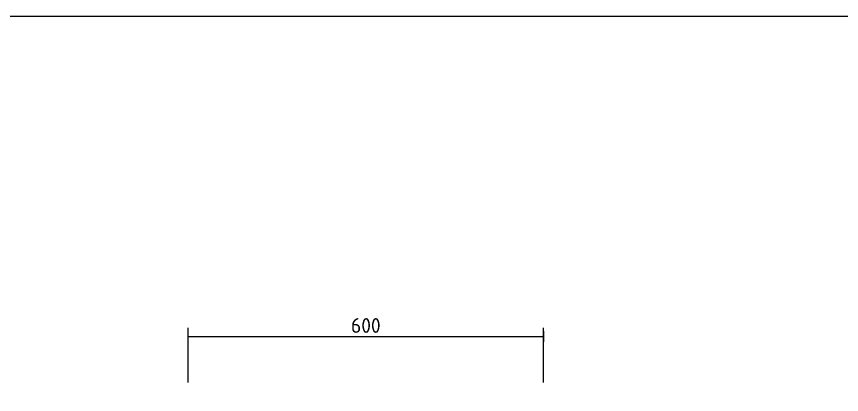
# Model space of a CAD drawing. Extents: x 0 to 420, y 0 to 297.
# Drawn here: x 132.5 to 271.7, y 228.8 to 292.5 of the extents above; entities that cross this region are included whole.
import ezdxf
from ezdxf.enums import TextEntityAlignment as Align

# ---------------------------------------------------------------- set-up
doc = ezdxf.new("R2010")
doc.units = 0
doc.layers.get('0').update_dxf_attribs({"linetype": 'CONTINUOUS'})
doc.layers.get('DEFPOINTS').update_dxf_attribs({"linetype": 'CONTINUOUS'})
for name, color, linetype in [('T25', 1, 'CONTINUOUS'), ('TBLK18', 4, 'CONTINUOUS'), ('TBLK25', 1, 'CONTINUOUS'), ('TBLK35', 3, 'CONTINUOUS'), ('TBLK50', 7, 'CONTINUOUS')]:
    doc.layers.add(name, color=color, linetype=linetype)
doc.styles.add('ISO', font='iso3098b.shx')
doc.dimstyles.new('SIGNSDIM', dxfattribs={"dimtxt": 2.5, "dimasz": 0.2, "dimexe": 1.5, "dimexo": 2, "dimtad": 1, "dimdec": 4, "dimlfac": 10, "dimrnd": 1, "dimdsep": 46, "dimtxsty": 'ISO', "dimblk": 'SGNDIM', "dimcen": 2.5, "dimse2": 1, "dimadec": 0, "dimazin": 0, "dimtfac": 1, "dimtdec": 4, "dimtix": 1, "dimtmove": 0, "dimatfit": 3, "dimldrblk": 'SGNDIM', "dimfxl": 1, "dimtolj": 1, "dimtzin": 0, "dimarcsym": 0})

# ---------------------------------------------------------------- blocks, each defined once
blk = doc.blocks.new('SGNDIM')
for p, q in [((0, 0), (-1, 0)), ((0, 4.5), (0, -4.5))]:
    blk.add_line(p, q)
blk = doc.blocks.new('*D12')
at = {"layer": 'DEFPOINTS', "color": 0, "transparency": 16777216}
for p in [(221.46, 238.55), (161.46, 228.8), (221.46, 228.8)]:
    blk.add_point(p, dxfattribs=at)
at = {"layer": 'T25', "color": 0, "lineweight": -2, "transparency": 16777216}
for p, q in [((161.46, 230.8), (161.46, 240.05)), ((221.46, 230.8), (221.46, 240.05)), ((161.66, 238.55), (221.26, 238.55))]:
    blk.add_line(p, q, dxfattribs=at)
at = {"layer": 'T25', "color": 0, "lineweight": -2, "transparency": 16777216, "xscale": 0.2, "yscale": 0.2, "zscale": 0.2, "rotation": 180}
blk.add_blockref('SGNDIM', (161.46, 238.55), dxfattribs=at)
at = {"layer": 'T25', "color": 0, "lineweight": -2, "transparency": 16777216, "xscale": 0.2, "yscale": 0.2, "zscale": 0.2}
blk.add_blockref('SGNDIM', (221.46, 238.55), dxfattribs=at)
at = {"layer": 'T25', "color": 0, "transparency": 16777216, "insert": (191.46, 240.43), "char_height": 2.5, "attachment_point": 5, "style": 'ISO'}
blk.add_mtext('\\A1;600', dxfattribs=at)
blk = doc.blocks.new('A3BBLK')
at = {"layer": 'TBLK50'}
blk.add_line((415.5, 292.5), (13, 292.5), dxfattribs=at)
blk = doc.blocks.new('a3_in_vtblk')
blk.add_blockref('A3BBLK', (0, 0))
at = {"layer": 'TBLK18', "style": 'ISO'}
for tag, p, height in [('GROUND_SURVEY_STD.', (381.88, 126.11), 1.8), ('SURVEY_CAPTURE_DATE', (381.95, 122.61), 1.8), ('MAPPING_SURVEY_STD.', (381.95, 119.11), 1.8), ('MAPPING_CAPTURE_DATE', (381.95, 115.61), 1.8), ('PROJECT_ZONE', (381.95, 112.11), 1.8), ('HEIGHT_DATUM', (381.95, 108.61), 1.8), ('CLIENT_STREET_NAME', (355.51, 86.94), 1.5), ('CLIENT_SUBURB_POSTCODE', (388.49, 86.94), 1.5), ('CLIENT_TELEPHONE_NO.', (368.31, 84.68), 1.5), ('CLIENT_FAX_NO.', (393.56, 84.68), 1.5), ('STREET_NAME', (355.51, 62.1), 1.5), ('SUBURB_POSTCODE', (388.49, 62.1), 1.5), ('TELEPHONE_NO.', (368.31, 59.84), 1.5), ('FAX_NO.', (393.56, 59.84), 1.5)]:
    blk.add_attdef(tag, p, '', height=height, dxfattribs=at)
for tag, p in [('CLIENT_MR_DIRECTORATE', (381.5, 92.96)), ('MR_DIRECTORATE', (381.5, 68.12))]:
    blk.add_attdef(tag, text='', height=1.5, dxfattribs=at).set_placement(p, align=Align.CENTER)
at = {"layer": 'TBLK25', "style": 'ISO'}
for tag, height, p in [('CLIENT_MR__BRANCH', 2, (381.5, 90.04)), ('MR_BRANCH', 2, (381.5, 65.2)), ('ROAD_SECTION', 1.75, (384.5, 29.16)), ('SLK', 1.75, (384.5, 26.11)), ('CHAINAGE', 1.75, (384.5, 19.21))]:
    blk.add_attdef(tag, text='', height=height, dxfattribs=at).set_placement(p, align=Align.CENTER)
for tag, p, height in [('FILE_NUMBER', (371.77, 54.24), 2.5), ('DESIGNED_/_DRAWN', (371.77, 49.49), 2), ('VERIFIED', (371.77, 44.49), 2), ('APPROVED', (371.77, 39.49), 2), ('LOCAL_AUTHORITY', (370.48, 16.73), 1.25)]:
    blk.add_attdef(tag, p, '', height=height, dxfattribs=at)
at = {"layer": 'TBLK35', "style": 'ISO', "width": 0.9}
for tag, p in [('ROAD_PROJECT&NUMBER', (384.5, 32.23)), ('DRAWING_DESCRIPTION', (384.5, 22.29))]:
    blk.add_attdef(tag, text='', height=2.5, dxfattribs=at).set_placement(p, align=Align.CENTER)
at = {"layer": 'TBLK50', "style": 'ISO'}
blk.add_attdef('MRWA_DRG_NUMBER', (356.29, 6.08), '', height=5, dxfattribs=at)

msp = doc.modelspace()

# ---------------------------------------------------------------- block references
at = {"color": 1}
msp.add_blockref('a3_in_vtblk', (0, 0), dxfattribs=at)

# ---------------------------------------------------------------- dimensions: what is measured, and where the dimension line sits
at = {"layer": 'T25'}
dim = msp.add_linear_dim(base=(221.463796, 238.55387), p1=(161.463796, 228.80387), p2=(221.463796, 228.80387), dimstyle='SIGNSDIM', override={"dimse2": 0}, dxfattribs=at)
dim.commit()
dim.dimension.update_dxf_attribs({"geometry": '*D12', "text_midpoint": (191.463796, 240.42887)})

doc.saveas('drawing.dxf')
